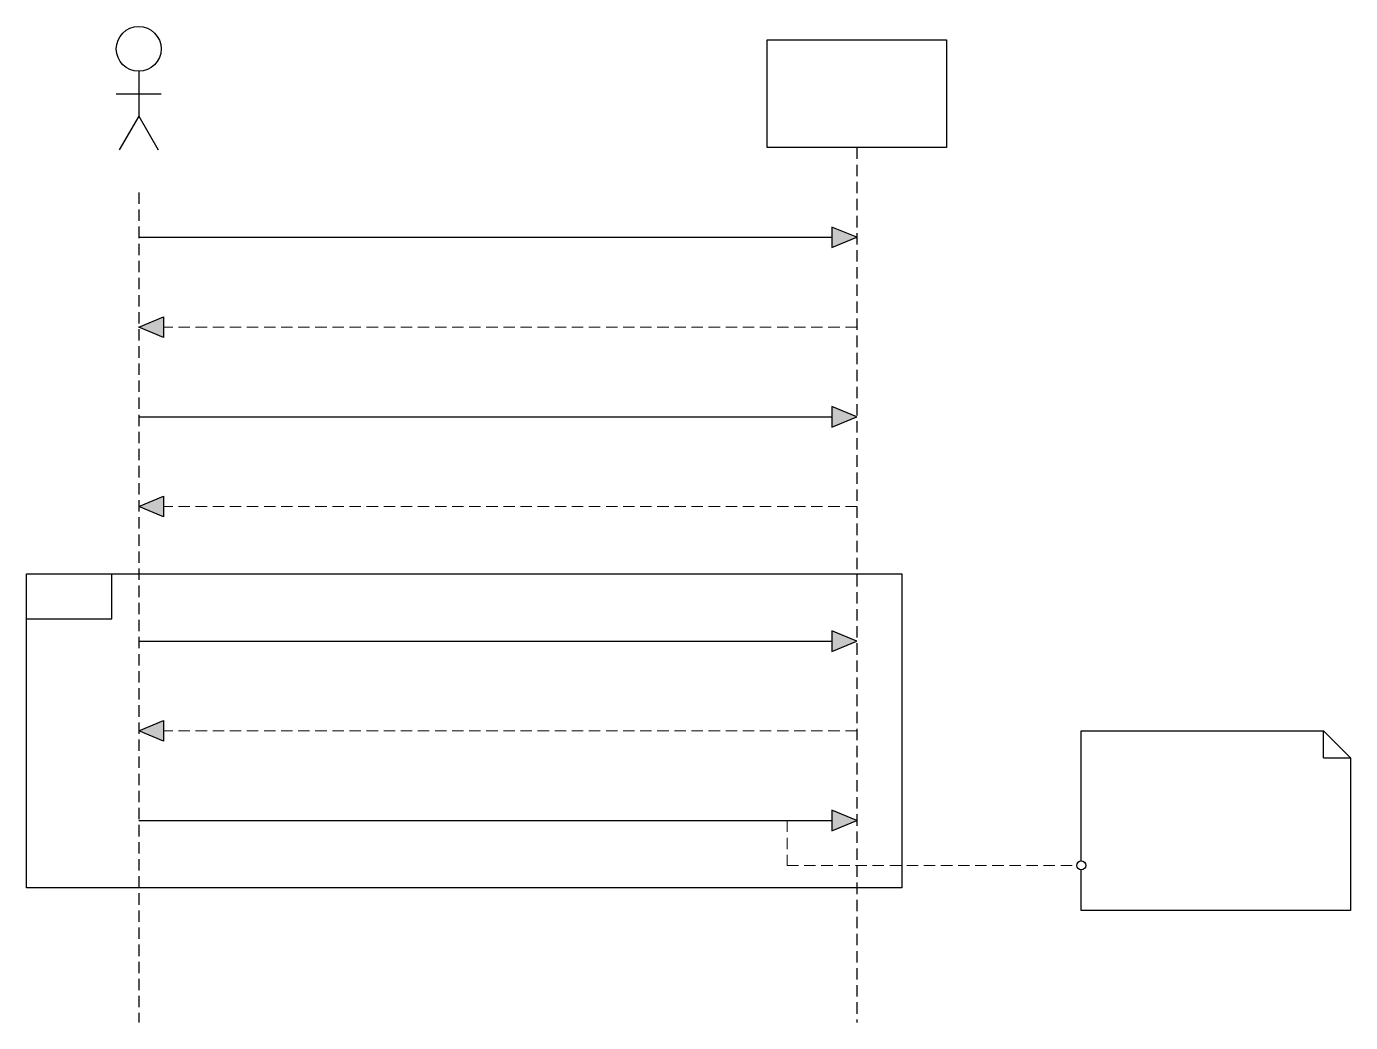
# Paper-space layout 'UC4' of a CAD drawing. Header units: millimetres. Extents: x 44 to 192, y 137 to 248.
import ezdxf

# ---------------------------------------------------------------- set-up
doc = ezdxf.new("R2010")
doc.units = ezdxf.units.MM
doc.linetypes.add('DASHED2', pattern=[9.525, 6.35, -3.175])
doc.layers.add('Fina', color=1, linetype='Continuous')
doc.layers.add('Média', color=2, linetype='Continuous')
doc.layers.add('Tracejado', color=4, linetype='DASHED2', lineweight=9)

psp = doc.layouts.new('UC4')

# ---------------------------------------------------------------- hatches: boundary and pattern name
at = {"layer": 'Fina'}
h = psp.add_hatch(color=256, dxfattribs=at)
h.dxf.hatch_style = 1
h.paths.add_polyline_path([(133.8, 225.42), (133.8, 223.12), (136.57, 224.27)])
h = psp.add_hatch(color=256, dxfattribs=at)
h.dxf.hatch_style = 1
h.paths.add_polyline_path([(59.34, 215.42), (59.34, 213.12), (56.57, 214.27)])
h = psp.add_hatch(color=256, dxfattribs=at)
h.dxf.hatch_style = 1
h.paths.add_polyline_path([(133.8, 205.42), (133.8, 203.12), (136.57, 204.27)])
h = psp.add_hatch(color=256, dxfattribs=at)
h.dxf.hatch_style = 1
h.paths.add_polyline_path([(59.34, 195.42), (59.34, 193.12), (56.57, 194.27)])
h = psp.add_hatch(color=256, dxfattribs=at)
h.dxf.hatch_style = 1
h.paths.add_polyline_path([(133.8, 180.42), (133.8, 178.12), (136.57, 179.27)])
h = psp.add_hatch(color=256, dxfattribs=at)
h.dxf.hatch_style = 1
h.paths.add_polyline_path([(59.34, 170.42), (59.34, 168.12), (56.57, 169.27)])
h = psp.add_hatch(color=256, dxfattribs=at)
h.dxf.hatch_style = 1
h.paths.add_polyline_path([(133.8, 160.42), (133.8, 158.12), (136.57, 159.27)])

# ---------------------------------------------------------------- linework, layer by layer
at = {"layer": 'Fina', "linetype": 'DASHED2', "ltscale": 0.2}
for p, q in [((136.57, 234.27), (136.57, 136.77)), ((56.57, 229.27), (56.57, 136.77))]:
    psp.add_line(p, q, dxfattribs=at)
at = {"layer": 'Fina'}
for p, q in [((56.57, 224.27), (133.8, 224.27)), ((56.57, 204.27), (133.8, 204.27)), ((44.07, 151.77), (44.07, 186.77)), ((44.07, 186.77), (141.57, 186.77)), ((53.57, 181.77), (53.57, 186.77)), ((141.57, 186.77), (141.57, 151.77)), ((44.07, 181.77), (53.57, 181.77)), ((56.57, 179.27), (133.8, 179.27)), ((188.57, 166.27), (188.57, 169.27)), ((191.57, 166.27), (188.57, 169.27)), ((188.57, 166.27), (191.57, 166.27)), ((56.57, 159.27), (133.8, 159.27)), ((141.57, 151.77), (44.07, 151.77))]:
    psp.add_line(p, q, dxfattribs=at)
for points in [[(126.57, 246.27), (146.57, 246.27), (146.57, 234.27), (126.57, 234.27)], [(136.57, 224.27), (133.8, 225.42), (133.8, 223.12)], [(56.57, 214.27), (59.34, 215.42), (59.34, 213.12)], [(136.57, 204.27), (133.8, 205.42), (133.8, 203.12)], [(56.57, 194.27), (59.34, 195.42), (59.34, 193.12)], [(136.57, 179.27), (133.8, 180.42), (133.8, 178.12)], [(56.57, 169.27), (59.34, 170.42), (59.34, 168.12)], [(136.57, 159.27), (133.8, 160.42), (133.8, 158.12)]]:
    psp.add_lwpolyline(points, close=True, dxfattribs=at)
for points in [[(161.57, 154.77), (161.57, 169.27), (188.57, 169.27)], [(191.57, 166.27), (191.57, 149.27), (161.57, 149.27), (161.57, 153.77)]]:
    psp.add_lwpolyline(points, dxfattribs=at)
psp.add_circle((161.57, 154.27), 0.5, dxfattribs=at)
at = {"layer": 'Média'}
for p, q in [((56.57, 242.77), (56.57, 237.77)), ((54.07, 240.27), (59.07, 240.27)), ((56.57, 237.77), (54.4, 234.02)), ((56.57, 237.77), (58.73, 234.02))]:
    psp.add_line(p, q, dxfattribs=at)
psp.add_circle((56.57, 245.27), 2.5, dxfattribs=at)
at = {"layer": 'Tracejado', "ltscale": 0.2}
for p, q in [((136.57, 214.27), (59.34, 214.27)), ((136.57, 194.27), (59.34, 194.27)), ((136.57, 169.27), (59.34, 169.27)), ((128.8, 159.27), (128.8, 154.27)), ((128.8, 154.27), (161.07, 154.27))]:
    psp.add_line(p, q, dxfattribs=at)

doc.saveas('drawing.dxf')
